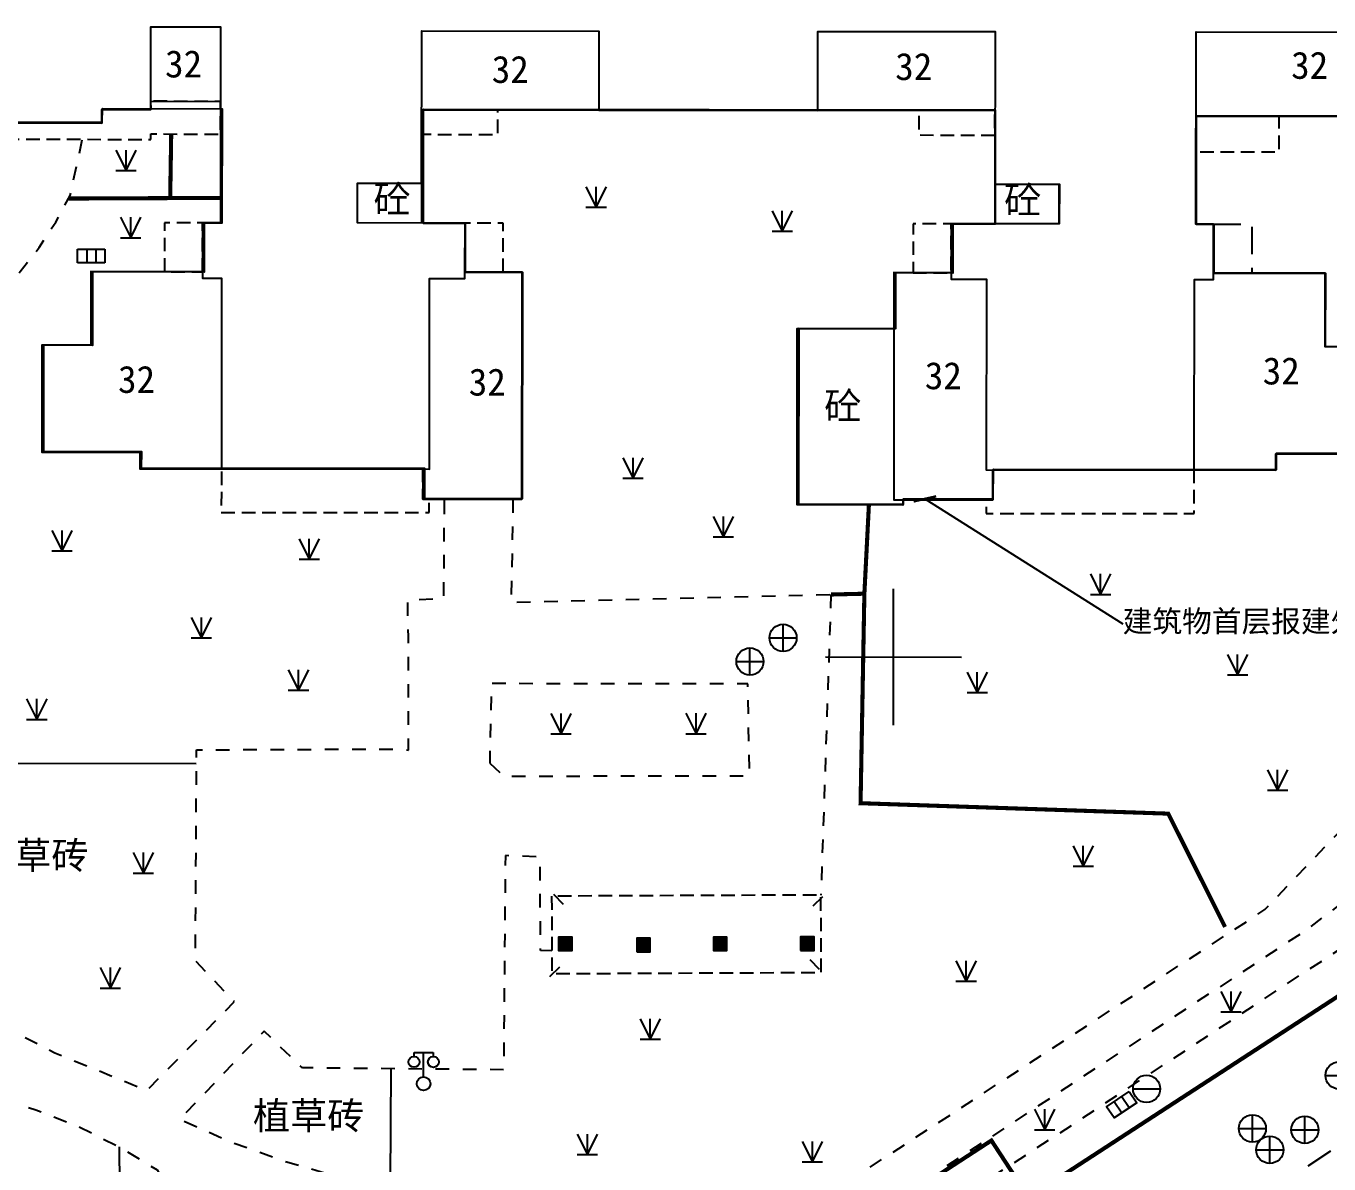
# Model space of a CAD drawing. Extents: x 99002 to 478558, y 2449839 to 2450453.
# Drawn here: x 478323.86 to 478371.73, y 2450095.08 to 2450136.89 of the extents above; entities that cross this region are included whole.
import ezdxf
from ezdxf.enums import TextEntityAlignment as Align

# ---------------------------------------------------------------- set-up
doc = ezdxf.new("R2010")
doc.units = 0
doc.header["$LTSCALE"] = 0.5
for name, pattern in [('430600', [3, 2, -1]), ('X0', [4, 3, -1]), ('X3', [5, 4, -1]), ('X32', [1.5, 1, -0.5]), ('X5', [3, 2, -1]), ('X6', [2, 1, -1])]:
    doc.linetypes.add(name, pattern=pattern)
doc.layers.get('0').update_dxf_attribs({"linetype": 'CONTINUOUS'})
for name, color, linetype in [('DLDW', 11, 'CONTINUOUS'), ('DLSS', 4, 'CONTINUOUS'), ('DMTZ', 3, 'CONTINUOUS'), ('GCD', 1, 'CONTINUOUS'), ('GXYZ', 2, 'CONTINUOUS'), ('JMD', 6, 'CONTINUOUS'), ('TK', 7, 'CONTINUOUS'), ('ZBTZ', 3, 'CONTINUOUS'), ('交通线', 7, 'CONTINUOUS'), ('地下室范围线', 170, 'CONTINUOUS'), ('建筑物首层报建外轮廓范围线', 10, 'CONTINUOUS'), ('管线点', 7, 'CONTINUOUS')]:
    doc.layers.add(name, color=color, linetype=linetype)
doc.styles.add('方正中等线简体', font='FZZDXJW.TTF')
doc.styles.add('正等线体', font='simhei.ttf')
doc.styles.add('等线体', font='simhei.ttf')
doc.styles.add('细等线体', font='FZXDXJW.TTF', dxfattribs={"width": 0.8})
doc.linetypes.add('1161', pattern='A,0,[149,AAA.SHX,S=0.15,R=0,X=0,Y=0],-1.6', length=1.6)
doc.dimstyles.get("Standard").update_dxf_attribs({"dimtxt": 1, "dimasz": 0.7, "dimexe": 0.18, "dimexo": 0.0625, "dimgap": 0.09, "dimtad": 0, "dimzin": 0, "dimdsep": 46, "dimtxsty": '等线体', "dimblk2": 'ARCHTICK', "dimsah": 1, "dimcen": 0.09, "dimadec": 0, "dimazin": 0, "dimtfac": 1, "dimtofl": 0, "dimtmove": 0, "dimatfit": 3, "dimldrblk": 'ARCHTICK', "dimfxl": 0, "dimtolj": 1, "dimtzin": 0, "dimarcsym": 0})

# ---------------------------------------------------------------- blocks, each defined once
blk = doc.blocks.new('5441011')
at = {"color": 0, "linetype": 'Continuous', "lineweight": -3, "flags": 128}
for points in [[(0, -1), (0, 1)], [(-1, 0), (1, 0)]]:
    blk.add_lwpolyline(points, dxfattribs=at)
at = {"color": 0, "linetype": 'Continuous', "lineweight": -3}
blk.add_circle((0, 0), 1, dxfattribs=at)
blk = doc.blocks.new('5441024')
at = {"color": 0, "linetype": 'Continuous', "lineweight": -3, "flags": 128}
blk.add_lwpolyline([(1, 0.5), (1, -0.5), (-1, -0.5), (-1, 0.5)], close=True, dxfattribs=at)
for points in [[(-0.33, 0.5), (-0.33, -0.5)], [(0.33, -0.5), (0.33, 0.5)]]:
    blk.add_lwpolyline(points, dxfattribs=at)
blk = doc.blocks.new('5430051')
at = {"color": 0, "linetype": 'Continuous', "lineweight": -3, "flags": 128}
blk.add_lwpolyline([(-1, 0), (1, 0)], dxfattribs=at)
at = {"color": 0, "linetype": 'Continuous', "lineweight": -3}
blk.add_circle((0, 0), 1, dxfattribs=at)
blk = doc.blocks.new('gc043')
for p, q in [((0, -1), (0, 1)), ((-1, 0), (1, 0))]:
    blk.add_line(p, q)
blk.add_circle((0, 0), 1)
blk = doc.blocks.new('gc041')
for p, q in [((-1, 0.5), (1, 0.5)), ((-1, -0.5), (-1, 0.5)), ((-0.33, 0.5), (-0.33, -0.5)), ((0.33, 0.5), (0.33, -0.5)), ((1, 0.5), (1, -0.5)), ((1, -0.5), (-1, -0.5))]:
    blk.add_line(p, q)
blk = doc.blocks.new('gc097')
for p, q in [((-0.7, 2.001), (-0.7, 2.301)), ((-0.7, 2.301), (0.7, 2.299)), ((0, 0.5), (0, 2.3)), ((0.7, 2.299), (0.7, 1.999))]:
    blk.add_line(p, q)
for centre, radius in [((-0.7, 1.601), 0.4), ((0.727, 1.6), 0.4), ((0, 0), 0.5)]:
    blk.add_circle(centre, radius)
blk = doc.blocks.new('gc002')
at = {"linetype": 'Continuous'}
blk.add_hatch(color=256, dxfattribs=at).paths.add_polyline_path([(0.5, 0.5), (-0.5, 0.5), (-0.5, -0.5), (0.5, -0.5)])
blk.add_lwpolyline([(-0.5, -0.5), (0.5, -0.5), (0.5, 0.5), (-0.5, 0.5), (-0.5, -0.5)])
blk = doc.blocks.new('gc124')
for p, q in [((-0.75, 1.5), (0, 0)), ((0, 0), (0, 1.5)), ((0, 0), (0.75, 1.5)), ((-0.75, 0), (0.75, 0))]:
    blk.add_line(p, q)
blk = doc.blocks.new('GC200')
at = {"linetype": 'Continuous', "const_width": 0.2, "flags": 128}
blk.add_lwpolyline([(-0.1, 0, 1), (0.1, 0, 1)], format="xyb", close=True, dxfattribs=at)
blk = doc.blocks.new('_ArchTick')
at = {"color": 0, "linetype": 'ByBlock', "const_width": 0.15}
blk.add_lwpolyline([(-0.5, -0.5), (0.5, 0.5)], dxfattribs=at)

msp = doc.modelspace()

# ---------------------------------------------------------------- linework, layer by layer
at = {"layer": 'DLSS', "color": 4, "linetype": 'X6', "flags": 128}
for points in [[(478343.179, 2450102.917), (478342.76, 2450102.923), (478342.745, 2450106.358), (478341.47, 2450106.414), (478341.404, 2450098.543), (478334.016, 2450098.613), (478332.604, 2450099.964), (478329.512, 2450096.725), (478331.411, 2450095.887), (478333.364, 2450095.181), (478335.361, 2450094.612), (478347.962, 2450093.428), (478349.258, 2450093.355), (478350.556, 2450093.396), (478351.845, 2450093.553), (478353.115, 2450093.822), (478369.376, 2450104.429), (478373.774, 2450109.032), (478374.879, 2450111.858), (478376.203, 2450114.589), (478377.736, 2450117.207), (478378.543, 2450118.588), (478379.466, 2450119.894), (478380.497, 2450121.116), (478381.629, 2450122.245), (478382.855, 2450123.273), (478384.163, 2450124.192), (478385.546, 2450124.995), (478386.993, 2450125.677), (478388.493, 2450126.232), (478388.956, 2450127.148), (478389.282, 2450128.819), (478389.301, 2450128.843), (478389.632, 2450144.017), (478381.478, 2450144.054), (478379.905, 2450143.983), (478379.384, 2450143.937), (478378.861, 2450143.938), (478378.34, 2450143.985), (478377.825, 2450144.078), (478377.32, 2450144.217), (478376.83, 2450144.4), (478376.358, 2450144.625), (478375.907, 2450144.892), (478375.483, 2450145.198), (478375.087, 2450145.54), (478374.723, 2450145.916), (478374.394, 2450146.322), (478374.102, 2450146.757), (478372.268, 2450152.24), (478366.498, 2450150.715), (478366.489, 2450141.507)], [(478429.11, 2450146.796), (478395.927, 2450127.054), (478394.651, 2450126.537), (478393.366, 2450126.042), (478392.074, 2450125.569), (478390.134, 2450125.038), (478388.245, 2450124.349), (478386.42, 2450123.505), (478384.67, 2450122.514), (478383.008, 2450121.382), (478381.446, 2450120.116), (478379.466, 2450117.337), (478377.75, 2450114.387), (478376.312, 2450111.292), (478375.165, 2450108.078), (478374.039, 2450106.081), (478370.832, 2450103.633), (478344.658, 2450086.461), (478345.301, 2450085.473), (478347.677, 2450087.02), (478361.705, 2450096.135), (478374.871, 2450104.778), (478375.463, 2450105.402), (478378.999, 2450114.317), (478380.132, 2450116.598), (478381.166, 2450117.982), (478381.227, 2450118.006)], [(478312.157, 2450116.555), (478312.208, 2450117.265), (478312.323, 2450117.967), (478312.501, 2450118.657), (478312.739, 2450119.327), (478313.037, 2450119.974), (478313.391, 2450120.591), (478313.799, 2450121.175), (478314.257, 2450121.719), (478314.763, 2450122.22), (478315.311, 2450122.674), (478315.898, 2450123.077), (478316.518, 2450123.426), (478317.167, 2450123.718), (478318.227, 2450124.068), (478319.253, 2450124.505), (478320.24, 2450125.027), (478321.179, 2450125.63), (478322.065, 2450126.309), (478322.89, 2450127.06), (478323.65, 2450127.877), (478324.339, 2450128.755), (478324.952, 2450129.687), (478325.484, 2450130.668), (478325.929, 2450132.73)], [(478312.157, 2450116.555), (478311.98, 2450113.761), (478312.264, 2450112.329), (478312.671, 2450110.926), (478313.198, 2450109.564), (478313.841, 2450108.253), (478314.595, 2450107.002), (478315.455, 2450105.821), (478316.414, 2450104.72), (478317.465, 2450103.705), (478318.599, 2450102.785), (478321.683, 2450100.839), (478324.923, 2450099.168), (478328.297, 2450097.785), (478331.512, 2450101.042), (478330.083, 2450102.544), (478330.127, 2450110.299), (478337.316, 2450110.329), (478337.913, 2450110.291), (478337.907, 2450114.466), (478337.881, 2450115.793), (478339.21, 2450115.866), (478339.232, 2450119.512)], [(478341.75, 2450119.509), (478341.684, 2450115.718), (478353.432, 2450116.005)], [(478353.432, 2450116.005), (478353.062, 2450104.965)], [(478310.242, 2450092.219), (478310.321, 2450097.411), (478312.183, 2450097.358), (478314.042, 2450097.467), (478315.885, 2450097.738), (478317.697, 2450098.169), (478319.357, 2450098.104), (478321.007, 2450097.899), (478322.633, 2450097.555), (478324.224, 2450097.076), (478325.77, 2450096.465), (478327.258, 2450095.725), (478328.679, 2450094.863), (478333.059, 2450086.684), (478334.106, 2450083.571), (478334.362, 2450081.61), (478320.576, 2450072.724), (478319.063, 2450071.644), (478307.519, 2450062.57), (478306.183, 2450063.902)]]:
    msp.add_lwpolyline(points, dxfattribs=at)
at = {"layer": 'DLSS', "color": 4, "linetype": 'X3', "const_width": 0.15, "flags": 128}
for points in [[(478329.157, 2450130.57), (478329.194, 2450132.926)], [(478325.428, 2450130.554), (478331.06, 2450130.578)], [(478354.659, 2450116.035), (478354.825, 2450119.292)], [(478353.432, 2450116.005), (478354.659, 2450116.035), (478354.519, 2450108.338), (478365.823, 2450107.954), (478367.909, 2450103.793)]]:
    msp.add_lwpolyline(points, dxfattribs=at)
at = {"layer": 'DLSS', "color": 4, "linetype": 'X6', "flags": 128}
msp.add_lwpolyline([(478340.896, 2450109.805), (478341.408, 2450109.332), (478350.439, 2450109.347), (478350.378, 2450112.723), (478340.958, 2450112.731)], close=True, dxfattribs=at)
at = {"layer": 'JMD', "color": 6, "linetype": 'X32'}
for p, q in [((478343.244, 2450104.994), (478343.588, 2450104.631)), ((478353.122, 2450104.897), (478352.76, 2450104.552)), ((478353.013, 2450102.226), (478352.662, 2450102.582)), ((478343.109, 2450101.97), (478343.466, 2450102.32))]:
    msp.add_line(p, q, dxfattribs=at)
at = {"layer": 'JMD', "color": 6, "linetype": 'Continuous', "lineweight": -3, "ltscale": 0.5, "elevation": 22.088, "flags": 128}
for points in [[(478328.445, 2450133.827), (478328.449, 2450136.867), (478331.009, 2450136.863), (478330.999, 2450129.663), (478330.349, 2450129.664), (478330.347, 2450127.624), (478331.047, 2450127.623), (478331.037, 2450120.623), (478338.677, 2450120.613), (478338.687, 2450127.613), (478339.987, 2450127.611), (478339.989, 2450129.651), (478336.039, 2450129.657), (478336.041, 2450131.117), (478338.391, 2450131.114), (478338.399, 2450136.714), (478344.909, 2450136.705), (478344.905, 2450133.805), (478352.945, 2450133.794), (478352.949, 2450136.694), (478359.459, 2450136.686), (478359.452, 2450131.086), (478361.822, 2450131.083), (478361.82, 2450129.623), (478357.85, 2450129.628), (478357.847, 2450127.588), (478359.147, 2450127.586), (478359.138, 2450120.586), (478366.778, 2450120.576), (478366.787, 2450127.576), (478367.487, 2450127.575), (478367.49, 2450129.615), (478366.84, 2450129.616), (478366.849, 2450136.676), (478374.059, 2450136.666)], [(478322.804, 2450133.334), (478326.644, 2450133.329), (478326.645, 2450133.829), (478328.445, 2450133.827), (478328.445, 2450134.127), (478331.005, 2450134.123), (478330.999, 2450129.663), (478330.349, 2450129.664), (478330.347, 2450127.864), (478326.247, 2450127.87), (478326.243, 2450125.17), (478324.443, 2450125.172), (478324.438, 2450121.232), (478328.038, 2450121.227), (478328.037, 2450120.627), (478338.437, 2450120.613), (478338.436, 2450119.513), (478342.076, 2450119.509), (478342.087, 2450127.849), (478339.987, 2450127.851), (478339.989, 2450129.651), (478336.039, 2450129.657), (478336.041, 2450131.117), (478338.391, 2450131.114), (478338.395, 2450133.814), (478359.455, 2450133.786), (478359.45, 2450129.626), (478357.85, 2450129.628), (478357.847, 2450127.828), (478355.747, 2450127.831), (478355.736, 2450119.49), (478359.376, 2450119.486), (478359.378, 2450120.586), (478369.778, 2450120.572), (478369.779, 2450121.172), (478373.379, 2450121.167)], [(478373.384, 2450125.107), (478371.584, 2450125.11), (478371.588, 2450127.81), (478367.488, 2450127.815), (478367.49, 2450129.615), (478366.84, 2450129.616), (478366.845, 2450133.576), (478378.495, 2450133.561)], [(478338.391, 2450131.114), (478338.389, 2450129.654)], [(478359.452, 2450131.086), (478361.802, 2450131.083), (478361.8, 2450129.623), (478359.45, 2450129.626)], [(478356.076, 2450119.49), (478356.076, 2450119.29), (478352.186, 2450119.295), (478352.195, 2450125.785), (478355.745, 2450125.781)]]:
    msp.add_lwpolyline(points, dxfattribs=at)
at = {"layer": 'JMD', "color": 6, "linetype": 'X5', "lineweight": -3, "ltscale": 0.5, "elevation": 22.088, "flags": 128}
for points in [[(478326.645, 2450133.829), (478326.644, 2450133.329), (478322.804, 2450133.334), (478322.803, 2450132.734), (478328.443, 2450132.727), (478328.444, 2450132.927), (478331.004, 2450132.923), (478331.005, 2450134.123), (478328.445, 2450134.127), (478328.445, 2450133.827)], [(478338.395, 2450133.814), (478338.394, 2450132.914), (478341.194, 2450132.91), (478341.195, 2450133.81)], [(478359.455, 2450133.786), (478356.655, 2450133.789), (478356.654, 2450132.889), (478359.454, 2450132.886)], [(478369.895, 2450133.572), (478366.845, 2450133.576), (478366.843, 2450132.276), (478369.893, 2450132.272)], [(478330.347, 2450127.864), (478330.349, 2450129.664), (478328.949, 2450129.666), (478328.947, 2450127.866)], [(478341.387, 2450127.85), (478341.389, 2450129.65), (478339.989, 2450129.651), (478339.987, 2450127.851)], [(478356.447, 2450127.83), (478357.847, 2450127.828), (478357.85, 2450129.628), (478356.45, 2450129.63)], [(478338.437, 2450120.613), (478331.037, 2450120.623), (478331.035, 2450119.023), (478338.675, 2450119.013), (478338.676, 2450119.513), (478338.436, 2450119.513)], [(478366.778, 2450120.576), (478359.378, 2450120.586), (478359.376, 2450119.486), (478359.136, 2450119.486), (478359.136, 2450118.986), (478366.776, 2450118.976)]]:
    msp.add_lwpolyline(points, close=True, dxfattribs=at)
at = {"layer": 'JMD', "color": 6, "linetype": 'X5', "elevation": 22.088, "flags": 128}
msp.add_lwpolyline([(478367.49, 2450129.615), (478368.89, 2450129.613), (478368.888, 2450127.813), (478367.488, 2450127.815)], close=True, dxfattribs=at)
at = {"layer": 'JMD', "color": 6, "linetype": 'X32', "flags": 128}
msp.add_lwpolyline([(478343.17, 2450104.924), (478343.182, 2450102.078), (478353.074, 2450102.119), (478353.062, 2450104.965)], close=True, dxfattribs=at)
at = {"layer": 'TK', "color": 7, "linetype": 'Continuous'}
for p, q in [((478355.726, 2450111.209), (478355.733, 2450116.209)), ((478353.23, 2450113.713), (478358.23, 2450113.706))]:
    msp.add_line(p, q, dxfattribs=at)
at = {"layer": 'ZBTZ', "color": 3, "linetype": '1161', "flags": 128}
for points in [[(478313.088, 2450109.82), (478330.114, 2450109.799)], [(478337.246, 2450094.435), (478337.279, 2450098.582)], [(478327.285, 2450095.71), (478327.383, 2450084.389), (478333.898, 2450084.19)]]:
    msp.add_lwpolyline(points, dxfattribs=at)
at = {"layer": '交通线', "color": 4, "linetype": '430600', "lineweight": -3, "flags": 128}
msp.add_lwpolyline([(478394.852, 2450081.681), (478396.459, 2450079.208), (478396.532, 2450079.068), (478396.616, 2450078.934), (478396.712, 2450078.809), (478396.819, 2450078.692), (478396.935, 2450078.586), (478397.061, 2450078.489), (478397.194, 2450078.405), (478397.334, 2450078.332), (478397.48, 2450078.271), (478397.631, 2450078.224), (478397.785, 2450078.189), (478397.941, 2450078.169), (478400.406, 2450079.355), (478402.823, 2450080.633), (478405.192, 2450082), (478405.394, 2450082.138), (478405.582, 2450082.294), (478405.757, 2450082.465), (478405.915, 2450082.652), (478406.056, 2450082.852), (478406.179, 2450083.063), (478406.282, 2450083.285), (478406.365, 2450083.515), (478406.427, 2450083.752), (478406.468, 2450083.993), (478406.693, 2450085.558), (478406.816, 2450087.135), (478406.836, 2450088.716), (478406.429, 2450089.681), (478405.943, 2450090.608), (478405.38, 2450091.491), (478404.744, 2450092.323), (478403.927, 2450093.7), (478403.122, 2450095.084), (478402.329, 2450096.474), (478400.955, 2450098.456), (478400.001, 2450099.911), (478399.18, 2450101.445), (478398.496, 2450103.045), (478397.852, 2450104.391), (478397.132, 2450105.699), (478396.339, 2450106.963), (478395.593, 2450107.7), (478394.779, 2450108.363), (478393.905, 2450108.944), (478390.337, 2450106.674), (478389.875, 2450106.657), (478389.416, 2450106.603), (478388.963, 2450106.514), (478388.518, 2450106.39), (478387.562, 2450105.785), (478374.708, 2450097.43), (478374.026, 2450096.992), (478370.6, 2450094.782), (478369.951, 2450094.324), (478357.607, 2450086.341), (478356.945, 2450085.872), (478353.521, 2450083.694), (478340.666, 2450075.287), (478340.002, 2450074.88), (478333.988, 2450070.987), (478331.952, 2450069.651), (478331.265, 2450068.957), (478330.641, 2450068.206), (478330.084, 2450067.404), (478329.599, 2450066.556), (478329.189, 2450065.669), (478328.858, 2450064.751), (478328.607, 2450063.807), (478328.44, 2450062.845), (478328.357, 2450061.872), (478328.358, 2450060.895), (478328.444, 2450059.922), (478328.614, 2450058.96), (478328.867, 2450058.017), (478329.201, 2450057.099), (478347.003, 2450039.842), (478348.907, 2450037.656), (478349.589, 2450036.674), (478362.784, 2450017.026), (478363.954, 2450016.185), (478364.642, 2450015.592), (478373.787, 2450007.903), (478379.173, 2450003.015), (478384.241, 2449998.212), (478396, 2449986.946), (478398.011, 2449985.022), (478399.229, 2449983.784), (478400.558, 2449982.665), (478401.986, 2449981.677), (478404.483, 2449979.905), (478416.492, 2449971.351), (478416.836, 2449970.999), (478422.449, 2449965.556), (478424.272, 2449963.329), (478425.508, 2449961.1), (478428.225, 2449958.523), (478431.459, 2449955.8), (478434.142, 2449954.42), (478445.956, 2449942.922), (478446.481, 2449942.456), (478447.043, 2449942.037), (478447.64, 2449941.668), (478448.266, 2449941.351), (478448.916, 2449941.089), (478449.587, 2449940.884), (478450.273, 2449940.737), (478450.969, 2449940.65), (478451.67, 2449940.622), (478452.371, 2449940.655), (478453.066, 2449940.748), (478453.751, 2449940.9), (478454.42, 2449941.11), (478455.7, 2449941.443), (478457.981, 2449944.485), (478458.148, 2449944.564), (478455.81, 2449948.415), (478457.924, 2449949.782), (478459.95, 2449951.084), (478462.127, 2449952.434), (478464.164, 2449953.762), (478466.248, 2449955.086), (478468.444, 2449956.513), (478471.843, 2449951.186)], dxfattribs=at)
at = {"layer": '地下室范围线', "color": 170, "linetype": 'X0', "const_width": 0.15, "flags": 128}
msp.add_lwpolyline([(478291.279, 2450048.457), (478273.843, 2450065.24), (478274.774, 2450066.207), (478274.781, 2450071.265), (478268.18, 2450071.274), (478268.186, 2450075.674), (478269.986, 2450075.671), (478269.99, 2450078.471), (478274.09, 2450078.466), (478274.092, 2450080.266), (478274.592, 2450080.265), (478274.598, 2450084.665), (478272.148, 2450084.669), (478272.148, 2450084.469), (478264.048, 2450084.479), (478264.057, 2450091.279), (478267.757, 2450091.275), (478267.766, 2450097.635), (478443.266, 2450253.013), (478450.724, 2450253.003), (478450.716, 2450247.103), (478496.667, 2450247.042), (478496.617, 2450209.048), (478455.116, 2450209.103), (478455.045, 2450155.217), (478360.692, 2450093.851), (478359.326, 2450095.945), (478321.283, 2450071.203), (478306.781, 2450071.223), (478306.772, 2450064.554)], close=True, dxfattribs=at)
at = {"layer": '建筑物首层报建外轮廓范围线', "color": 10, "linetype": 'Continuous'}
for points in [[(478322.863, 2450133.364), (478326.663, 2450133.359), (478326.664, 2450133.859), (478331.064, 2450133.853), (478331.058, 2450129.653), (478330.408, 2450129.654), (478330.406, 2450127.854), (478326.306, 2450127.86), (478326.302, 2450125.159), (478324.502, 2450125.162), (478324.497, 2450121.262), (478328.097, 2450121.257), (478328.096, 2450120.657), (478338.497, 2450120.643), (478338.495, 2450119.543), (478342.095, 2450119.538), (478342.106, 2450127.839), (478340.006, 2450127.841), (478340.008, 2450129.641), (478338.458, 2450129.643), (478338.464, 2450133.844), (478359.464, 2450133.816), (478359.459, 2450129.616), (478357.909, 2450129.618), (478357.906, 2450127.818), (478355.806, 2450127.82), (478355.804, 2450125.77), (478352.254, 2450125.775), (478352.245, 2450119.325), (478356.095, 2450119.32), (478356.095, 2450119.52), (478359.395, 2450119.516), (478359.397, 2450120.616), (478369.797, 2450120.602), (478369.798, 2450121.202), (478373.398, 2450121.197)], [(478373.403, 2450125.097), (478371.603, 2450125.1), (478371.607, 2450127.8), (478367.507, 2450127.805), (478367.509, 2450129.605), (478366.859, 2450129.606), (478366.864, 2450133.606), (478378.214, 2450133.591)]]:
    msp.add_lwpolyline(points, dxfattribs=at)

# ---------------------------------------------------------------- block references
at = {"layer": 'DLDW', "color": 11, "linetype": 'Continuous', "xscale": 0.5, "yscale": 0.5}
msp.add_blockref('gc097', (478338.464, 2450098.033, 6.414), dxfattribs=at)
at = {"layer": 'GCD', "color": 1, "linetype": 'Continuous'}
ref = msp.add_blockref('GC200', (478337.913, 2450110.291, 4.243), dxfattribs=dict(at, xscale=4.876000004212864e-06, yscale=4.876000004212864e-06, zscale=4.876000004212864e-06))
ref.add_attrib('height', '4.24', dxfattribs={"linetype": 'Continuous', "height": 0.00000975, "style": '方正中等线简体', "width": 0.8}).set_placement((478338.513, 2450109.791, 4.243), align=Align.MIDDLE_LEFT)
ref = msp.add_blockref('GC200', (478342.745, 2450106.358, 4.256), dxfattribs=dict(at, xscale=4.876000004212864e-06, yscale=4.876000004212864e-06, zscale=4.876000004212864e-06))
ref.add_attrib('height', '4.26', dxfattribs={"linetype": 'Continuous', "height": 0.00000975, "style": '方正中等线简体', "width": 0.8}).set_placement((478343.345, 2450105.858, 4.256), align=Align.MIDDLE_LEFT)
ref = msp.add_blockref('GC200', (478330.083, 2450102.544, 3.994), dxfattribs=dict(at, xscale=4.876000004212864e-06, yscale=4.876000004212864e-06, zscale=4.876000004212864e-06))
ref.add_attrib('height', '3.99', dxfattribs={"linetype": 'Continuous', "height": 0.00000975, "style": '方正中等线简体', "width": 0.8}).set_placement((478330.683, 2450102.044, 3.994), align=Align.MIDDLE_LEFT)
at = {"layer": 'GXYZ', "color": 2, "linetype": 'Continuous', "xscale": 0.5, "yscale": 0.5}
for name, p in [('gc041', (478326.255, 2450128.438, 4.169)), ('gc043', (478351.671, 2450114.411, 5.156)), ('gc043', (478350.457, 2450113.542, 5.134))]:
    msp.add_blockref(name, p, dxfattribs=at)
at = {"layer": 'JMD', "color": 6, "linetype": 'Continuous', "yscale": 0.5, "zscale": 0.5}
for p, xscale, rotation in [((478343.674, 2450103.17), 0.4999999999999999, 0.04890282156947932), ((478346.545, 2450103.129), 0.4999999999999997, 0.04890282156947935), ((478349.361, 2450103.17), 0.4999999999999997, 0.04890282156947935), ((478352.564, 2450103.177), 0.4999999999999997, 0.04890282156947935)]:
    msp.add_blockref('gc002', p, dxfattribs=dict(at, xscale=xscale, rotation=rotation))
at = {"layer": 'ZBTZ', "color": 3, "linetype": 'Continuous', "xscale": 0.5, "yscale": 0.5}
for p in [(478327.534, 2450131.584), (478344.807, 2450130.238), (478327.707, 2450129.116), (478351.642, 2450129.35), (478346.161, 2450120.276), (478349.479, 2450118.123), (478325.185, 2450117.61), (478334.264, 2450117.303), (478363.337, 2450116.01), (478330.305, 2450114.416), (478368.372, 2450113.054), (478333.869, 2450112.486), (478358.808, 2450112.4), (478324.259, 2450111.418), (478343.515, 2450110.882), (478348.474, 2450110.892), (478369.84, 2450108.811), (478328.174, 2450105.771), (478362.699, 2450106.019), (478326.959, 2450101.548), (478358.397, 2450101.797), (478368.131, 2450100.667), (478346.795, 2450099.664), (478361.286, 2450096.343), (478344.482, 2450095.432), (478352.751, 2450095.161)]:
    msp.add_blockref('gc124', p, dxfattribs=at)
at = {"layer": '管线点', "color": 2, "linetype": 'Continuous', "ltscale": 0.5, "xscale": 0.5, "yscale": 0.5}
for name, p in [('5441011', (478372.096, 2450098.337, 4.07)), ('5430051', (478365.028, 2450097.843, 4.08)), ('5441011', (478368.913, 2450096.387, 4.077)), ('5441011', (478370.844, 2450096.34, 4.061)), ('5441011', (478369.553, 2450095.604, 4.07))]:
    msp.add_blockref(name, p, dxfattribs=at)
at = {"layer": '管线点', "color": 2, "linetype": 'Continuous', "ltscale": 0.5, "xscale": 0.5000000000210149, "yscale": 0.5, "rotation": 33.84820113405382}
msp.add_blockref('5441024', (478364.113, 2450097.258, 4.077), dxfattribs=at)

# ---------------------------------------------------------------- texts
at = {"layer": 'DMTZ', "color": 3, "linetype": 'Continuous', "style": '等线体'}
for p in [(478322.063, 2450105.921), (478332.199, 2450096.356)]:
    msp.add_text('植草砖', height=1, dxfattribs=at).set_placement(p)
at = {"layer": 'JMD', "color": 6, "linetype": 'Continuous'}
for s, style, p in [('32', '正等线体', (478328.968, 2450135.003)), ('32', '正等线体', (478340.971, 2450134.801)), ('32', '正等线体', (478355.793, 2450134.907)), ('32', '正等线体', (478370.337, 2450134.952)), ('砼', '细等线体', (478336.626, 2450130.031, 22.088)), ('砼', '细等线体', (478359.793, 2450130, 22.088)), ('32', '正等线体', (478369.293, 2450123.723)), ('32', '正等线体', (478327.241, 2450123.411)), ('32', '正等线体', (478340.126, 2450123.313)), ('32', '正等线体', (478356.88, 2450123.548)), ('砼', '细等线体', (478353.185, 2450122.437, 22.088))]:
    msp.add_text(s, height=1, dxfattribs=dict(at, style=style)).set_placement(p)
at = {"layer": '建筑物首层报建外轮廓范围线', "color": 10, "linetype": 'Continuous', "style": '等线体'}
msp.add_text('建筑物首层报建外轮廓范围线', height=0.8, dxfattribs=at).set_placement((478364.149, 2450114.624))

# ---------------------------------------------------------------- leaders
at = {"layer": '建筑物首层报建外轮廓范围线', "color": 10, "linetype": 'Continuous'}
msp.add_leader([(478356.883, 2450119.519), (478364.154, 2450114.934)], dimstyle='Standard', override={"dimasz": 0.6, "dimgap": 0.09, "dimtad": 0}, dxfattribs=at)

doc.saveas('drawing.dxf')
